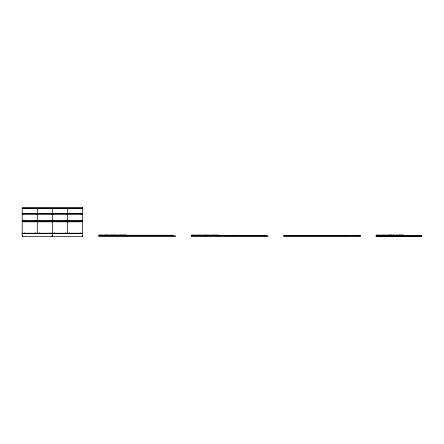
<?xml version="1.0" encoding="UTF-8"?>
<svg xmlns="http://www.w3.org/2000/svg" width="444" height="444" viewBox="0 0 444 444"><rect width="100%" height="100%" fill="white"/><g stroke="black" fill="none" stroke-linecap="round" stroke-linejoin="round"><path stroke-width="0.67" d="M22.2 208.247L82.545 208.247M22.233 208.341L82.512 208.341M22.233 213.403L82.512 213.403M22.233 213.558L82.512 213.558M22.233 213.625L82.512 213.625M22.233 214.408L82.512 214.408M22.233 220.79L82.512 220.79M22.233 221.012L82.512 221.012M22.233 221.795L82.512 221.795M22.2 233.239L82.545 233.239M22.2 233.611L82.545 233.611M102.592 235.015L98.89 235.015L98.89 236.38L175.58 236.38L175.58 235.814L98.89 235.814M103.813 235.015L108.758 235.015M109.829 235.015L117.249 235.015L117.249 235.814M118.598 235.015L126.018 235.015M194.994 235.015L191.292 235.015L191.292 236.38L267.982 236.38L267.982 235.814L191.292 235.814M196.398 235.015L201.082 235.015M202.231 235.015L209.657 235.015M211 235.015L218.426 235.015L218.426 235.814M381.257 235.015L386.202 235.015M232.434 235.625L249.189 235.625M249.5 235.625L266.256 235.437L266.256 235.814M376.101 235.969L391.125 235.969M391.436 235.969L406.46 235.969M406.776 235.969L421.8 235.969M376.101 236.286L391.125 236.286M391.436 236.286L406.46 236.286M406.776 236.286L421.8 236.286M403.463 235.814L403.463 235.015L396.037 235.015L396.037 235.814M402.503 235.015L402.503 235.814M399.273 235.015L399.273 235.814M396.997 235.015L396.997 235.814M394.694 235.814L394.694 235.015L387.268 235.015L387.268 235.814M393.734 235.015L393.734 235.814M391.458 235.015L391.436 236.38L406.46 236.38L406.46 235.814L376.101 235.814L376.101 236.38L391.125 236.38L391.125 235.814M390.504 235.015L390.504 235.814M388.228 235.015L388.228 235.814M380.031 235.814L380.031 235.015L376.329 235.015L376.329 235.814M360.073 235.814L360.073 235.437L284.01 235.437L284.01 235.814M358.28 235.437L358.28 235.814M358.092 235.437L358.092 235.814M345.171 235.437L345.171 235.814M344.988 235.437L344.988 235.814M344.672 235.437L344.672 235.814M314.496 235.437L314.496 235.814M314.186 235.437L314.186 235.814M284.199 235.437L284.199 235.814M249.689 235.625L249.5 235.814M249.189 235.814L249.001 235.625M232.623 235.625L232.434 235.814M232.123 235.814L232.123 235.437L218.825 235.437L218.825 235.814M218.509 235.814L218.509 235.437L205.217 235.437L205.217 235.814M204.9 235.814L204.9 235.437L191.608 235.437L191.608 235.814M173.066 235.814L173.066 235.248L154.834 235.248L154.834 235.814M170.329 235.248L170.329 235.814M154.518 235.814L154.518 235.248L136.291 235.248L136.291 235.814M151.787 235.248L151.787 235.814M135.975 235.814L135.975 235.248L117.749 235.248L117.749 235.814M133.244 235.248L133.244 235.814M117.432 235.814L117.432 235.248L99.201 235.248L99.201 235.814M114.696 235.248L114.696 235.814M112.815 235.248L112.815 235.814M82.279 235.753L82.279 236.38M81.979 213.414L81.979 214.779M81.979 220.246L81.979 221.617M81.979 233.239L81.979 233.611M80.22 220.446L80.22 220.946M80.22 232.734L80.22 233.239M69.503 220.446L69.503 220.946M69.503 232.734L69.503 233.239M67.743 213.414L67.743 214.779M67.743 220.246L67.743 221.617M67.743 233.239L67.743 233.611M67.427 208.341L67.427 233.239M67.177 213.414L67.177 214.779M67.177 220.246L67.177 221.617M67.177 233.239L67.177 233.611M65.418 220.446L65.418 220.946M65.418 232.734L65.418 233.239M54.701 220.446L54.701 220.946M54.701 232.734L54.701 233.239M52.936 213.414L52.936 214.779M52.936 220.246L52.936 221.617M52.936 233.239L52.936 233.611M52.642 235.753L52.642 236.38M52.403 208.341L52.403 233.239M52.375 233.611L52.375 236.38M52.103 235.753L52.103 236.38M51.809 213.414L51.809 214.779M51.809 220.246L51.809 221.617M51.809 233.239L51.809 233.611M50.044 220.446L50.044 220.946M50.044 232.734L50.044 233.239M39.327 220.446L39.327 220.946M39.327 232.734L39.327 233.239M37.568 213.414L37.568 214.779M37.568 220.246L37.568 221.617M37.568 233.239L37.568 233.611M37.318 208.341L37.257 233.239M37.002 213.414L37.002 214.779M37.002 220.246L37.002 221.617M37.002 233.239L37.002 233.611M35.242 220.446L35.242 220.946M35.242 232.734L35.242 233.239M24.525 220.446L24.525 220.946M24.525 232.734L24.525 233.239M22.766 213.414L22.766 214.779M22.766 220.246L22.766 221.617M22.766 233.239L22.766 233.611M22.466 235.753L22.466 236.38M82.545 207.62L22.2 207.62L22.2 236.38L82.545 236.38L82.545 207.62M360.384 235.814L283.699 235.814L283.699 236.38L360.384 236.38L360.384 235.814M421.8 235.814L406.776 235.814L406.776 236.38L421.8 236.38L421.8 235.814M400.227 235.814L400.227 235.015L400.211 235.814"/></g></svg>
